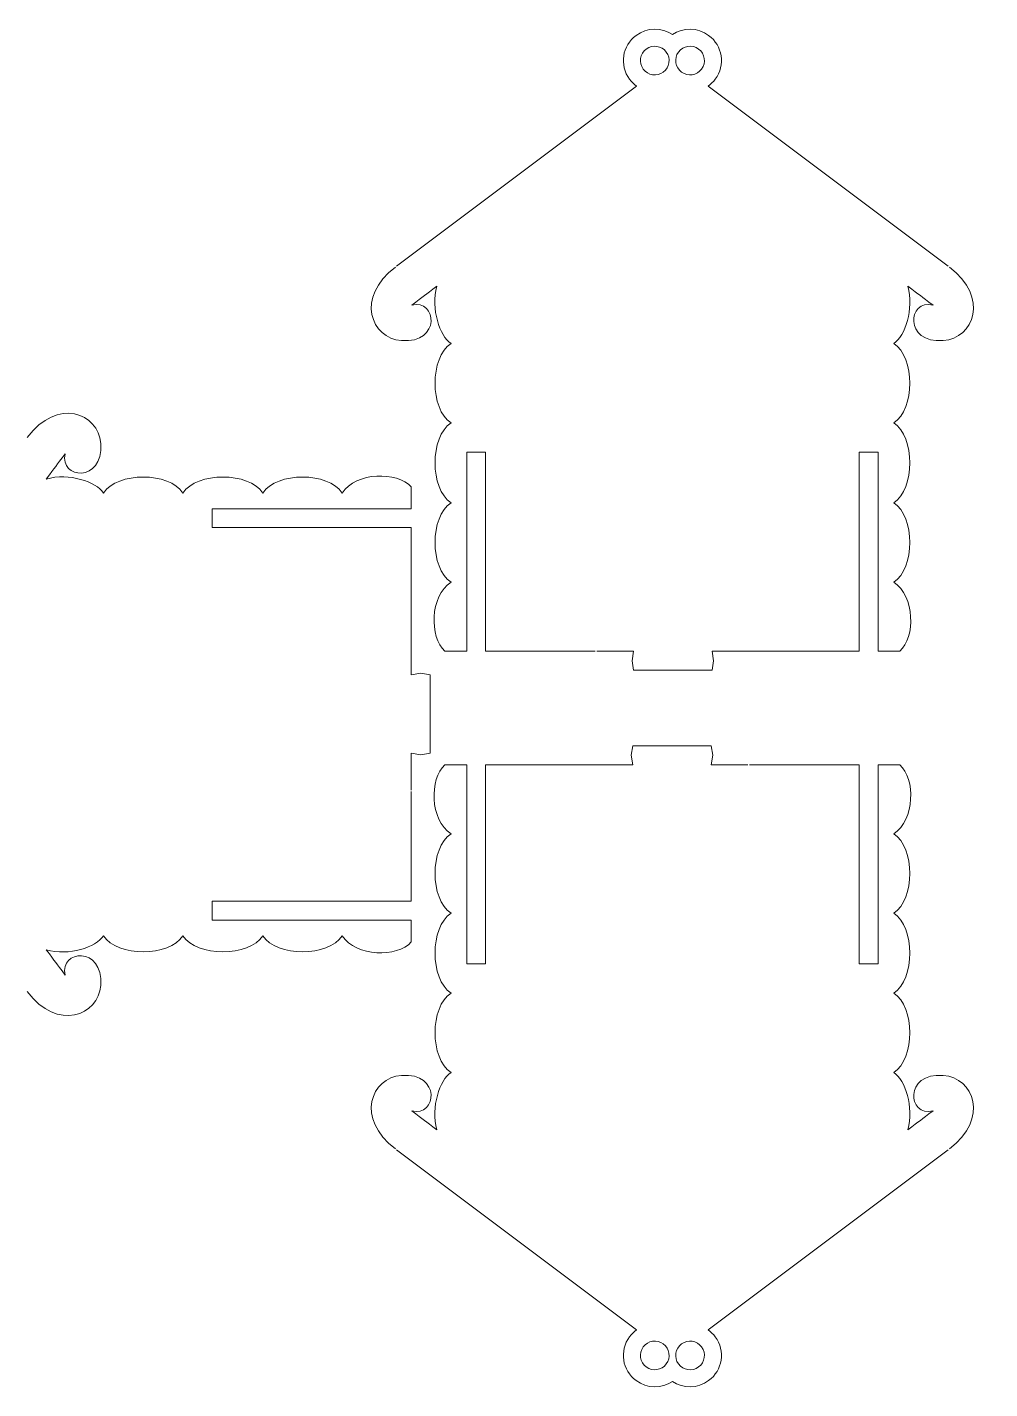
# Model space of a CAD drawing. Header units: centimetres. Extents: x -24.8 to 24.8, y -32.8 to 32.7.
# Drawn here: x 5.63 to 24.04, y -32.76 to -6.72 of the extents above; entities that cross this region are included whole.
import ezdxf

# ---------------------------------------------------------------- set-up
doc = ezdxf.new("R2010")
doc.units = ezdxf.units.CM
doc.header["$MEASUREMENT"] = 0
doc.layers.add('layer 1', color=7, linetype='Continuous')

msp = doc.modelspace()

# ---------------------------------------------------------------- linework, layer by layer
at = {"layer": 'layer 1', "color": 250, "lineweight": 9}
for points, knots in [([(23.24633, -11.29031), (23.24633, -11.29031), (18.65628, -7.84445), (18.65628, -7.84445), (18.65628, -7.84445), (18.70651, -7.80861), (18.75207, -7.76442), (18.79068, -7.71208), (18.79068, -7.71208), (18.98737, -7.4454), (18.93062, -7.06963), (18.66396, -6.87294), (18.66396, -6.87294), (18.45355, -6.71775), (18.17518, -6.72033), (17.97001, -6.85935), (17.97001, -6.85935), (17.76484, -6.72033), (17.48647, -6.71775), (17.27606, -6.87294), (17.27606, -6.87294), (17.0094, -7.06963), (16.95265, -7.4454), (17.14934, -7.71208), (17.14934, -7.71208), (17.18795, -7.76442), (17.23351, -7.80861), (17.28374, -7.84445), (17.28374, -7.84445), (17.28374, -7.84445), (12.69367, -11.29034), (12.69367, -11.29034)], [0, 0, 0, 0, 0.11111111, 0.11111111, 0.11111111, 0.11111111, 0.22222222, 0.22222222, 0.22222222, 0.22222222, 0.33333333, 0.33333333, 0.33333333, 0.33333333, 0.44444444, 0.44444444, 0.44444444, 0.44444444, 0.55555556, 0.55555556, 0.55555556, 0.55555556, 0.66666667, 0.66666667, 0.66666667, 0.66666667, 0.77777778, 0.77777778, 0.77777778, 0.77777778, 1, 1, 1, 1]), ([(17.79551, -7.57721), (17.91772, -7.48705), (17.94372, -7.31485), (17.85355, -7.19266), (17.85355, -7.19266), (17.76343, -7.07046), (17.59123, -7.04446), (17.46906, -7.1346), (17.46906, -7.1346), (17.34681, -7.2247), (17.32082, -7.39692), (17.41096, -7.51913), (17.41096, -7.51913), (17.5011, -7.64133), (17.6733, -7.66737), (17.79551, -7.57721)], [0, 0, 0, 0, 0.2, 0.2, 0.2, 0.2, 0.4, 0.4, 0.4, 0.4, 0.6, 0.6, 0.6, 0.6, 1, 1, 1, 1]), ([(18.14446, -7.57723), (18.02225, -7.48707), (17.99625, -7.31487), (18.08642, -7.19268), (18.08642, -7.19268), (18.17654, -7.07048), (18.34874, -7.04448), (18.47091, -7.13462), (18.47091, -7.13462), (18.59316, -7.22472), (18.61915, -7.39694), (18.52901, -7.51915), (18.52901, -7.51915), (18.43887, -7.64135), (18.26667, -7.66739), (18.14446, -7.57723)], [0, 0, 0, 0, 0.2, 0.2, 0.2, 0.2, 0.4, 0.4, 0.4, 0.4, 0.6, 0.6, 0.6, 0.6, 1, 1, 1, 1]), ([(12.67045, -11.30766), (11.89752, -11.8879), (12.208, -12.66993), (12.78706, -12.71347), (12.78706, -12.71347), (13.54928, -12.7682), (13.46865, -11.91251), (12.98322, -12.03425), (12.98322, -12.03425), (13.22095, -11.85579), (13.22865, -11.85), (13.46638, -11.67153), (13.46638, -11.67153), (13.34655, -12.10903), (13.51354, -12.6249), (13.73579, -12.7673), (13.73579, -12.7673), (13.32709, -13.02913), (13.32711, -14.02549), (13.7358, -14.28732), (13.7358, -14.28732), (13.3271, -14.54915), (13.32712, -15.55363), (13.73579, -15.81547), (13.73579, -15.81547), (13.32709, -16.07729), (13.32712, -17.07259), (13.73579, -17.33443), (13.73579, -17.33443), (13.32709, -17.59626), (13.31862, -18.39274), (13.61721, -18.65458), (13.61721, -18.65458), (13.61721, -18.65458), (14.03579, -18.65458), (14.03579, -18.65458), (14.03579, -18.65458), (14.03579, -18.65458), (14.03579, -14.84407), (14.03579, -14.84407), (14.03579, -14.84407), (14.03579, -14.84407), (14.39579, -14.84407), (14.39579, -14.84407), (14.39579, -14.84407), (14.39579, -14.84407), (14.39579, -18.65458), (14.39579, -18.65458), (14.39579, -18.65458), (14.39579, -18.65458), (16.49491, -18.65458), (16.49491, -18.65458)], [0, 0, 0, 0, 0.07142857, 0.07142857, 0.07142857, 0.07142857, 0.14285714, 0.14285714, 0.14285714, 0.14285714, 0.21428571, 0.21428571, 0.21428571, 0.21428571, 0.28571429, 0.28571429, 0.28571429, 0.28571429, 0.35714286, 0.35714286, 0.35714286, 0.35714286, 0.42857143, 0.42857143, 0.42857143, 0.42857143, 0.5, 0.5, 0.5, 0.5, 0.57142857, 0.57142857, 0.57142857, 0.57142857, 0.64285714, 0.64285714, 0.64285714, 0.64285714, 0.71428571, 0.71428571, 0.71428571, 0.71428571, 0.78571429, 0.78571429, 0.78571429, 0.78571429, 0.85714286, 0.85714286, 0.85714286, 0.85714286, 1, 1, 1, 1]), ([(16.52344, -18.65459), (16.52344, -18.65459), (17.22864, -18.65459), (17.22864, -18.65459), (17.22864, -18.65459), (17.22864, -18.65459), (17.19864, -18.83777), (17.19864, -18.83777), (17.19864, -18.83777), (17.19864, -18.83777), (17.22864, -19.01457), (17.22864, -19.01457), (17.22864, -19.01457), (17.22864, -19.01457), (18.72864, -19.01457), (18.72864, -19.01457), (18.72864, -19.01457), (18.72864, -19.01457), (18.75864, -18.83777), (18.75864, -18.83777), (18.75864, -18.83777), (18.75864, -18.83777), (18.72864, -18.65458), (18.72864, -18.65458), (18.72864, -18.65458), (18.72864, -18.65458), (21.54419, -18.65458), (21.54419, -18.65458), (21.54419, -18.65458), (21.54419, -18.65458), (21.54419, -14.84407), (21.54419, -14.84407), (21.54419, -14.84407), (21.54419, -14.84407), (21.90419, -14.84407), (21.90419, -14.84407), (21.90419, -14.84407), (21.90419, -14.84407), (21.90421, -18.65458), (21.90421, -18.65458), (21.90421, -18.65458), (21.90421, -18.65458), (22.32281, -18.65458), (22.32281, -18.65458), (22.32281, -18.65458), (22.6214, -18.39274), (22.61293, -17.59626), (22.20423, -17.33443), (22.20423, -17.33443), (22.6129, -17.07259), (22.61293, -16.07729), (22.20423, -15.81547), (22.20423, -15.81547), (22.6129, -15.55363), (22.61292, -14.54915), (22.20422, -14.28732), (22.20422, -14.28732), (22.61291, -14.02549), (22.61293, -13.02913), (22.20423, -12.7673), (22.20423, -12.7673), (22.42648, -12.6249), (22.59347, -12.10903), (22.47364, -11.67153), (22.47364, -11.67153), (22.71137, -11.85), (22.71907, -11.85579), (22.9568, -12.03425), (22.9568, -12.03425), (22.47137, -11.91251), (22.39074, -12.7682), (23.15296, -12.71347), (23.15296, -12.71347), (23.73202, -12.66993), (24.0425, -11.8879), (23.26957, -11.30766)], [0, 0, 0, 0, 0.05, 0.05, 0.05, 0.05, 0.1, 0.1, 0.1, 0.1, 0.15, 0.15, 0.15, 0.15, 0.2, 0.2, 0.2, 0.2, 0.25, 0.25, 0.25, 0.25, 0.3, 0.3, 0.3, 0.3, 0.35, 0.35, 0.35, 0.35, 0.4, 0.4, 0.4, 0.4, 0.45, 0.45, 0.45, 0.45, 0.5, 0.5, 0.5, 0.5, 0.55, 0.55, 0.55, 0.55, 0.6, 0.6, 0.6, 0.6, 0.65, 0.65, 0.65, 0.65, 0.7, 0.7, 0.7, 0.7, 0.75, 0.75, 0.75, 0.75, 0.8, 0.8, 0.8, 0.8, 0.85, 0.85, 0.85, 0.85, 0.9, 0.9, 0.9, 0.9, 1, 1, 1, 1]), ([(12.9732, -21.31043), (12.9732, -21.31043), (12.9732, -20.60523), (12.9732, -20.60523), (12.9732, -20.60523), (12.9732, -20.60523), (13.15638, -20.63523), (13.15638, -20.63523), (13.15638, -20.63523), (13.15638, -20.63523), (13.33318, -20.60523), (13.33318, -20.60523), (13.33318, -20.60523), (13.33318, -20.60523), (13.33318, -19.10523), (13.33318, -19.10523), (13.33318, -19.10523), (13.33318, -19.10523), (13.15638, -19.07523), (13.15638, -19.07523), (13.15638, -19.07523), (13.15638, -19.07523), (12.97319, -19.10523), (12.97319, -19.10523), (12.97319, -19.10523), (12.97319, -19.10523), (12.97319, -16.28968), (12.97319, -16.28968), (12.97319, -16.28968), (12.97319, -16.28968), (9.16268, -16.28968), (9.16268, -16.28968), (9.16268, -16.28968), (9.16268, -16.28968), (9.16268, -15.92968), (9.16268, -15.92968), (9.16268, -15.92968), (9.16268, -15.92968), (12.97319, -15.92966), (12.97319, -15.92966), (12.97319, -15.92966), (12.97319, -15.92966), (12.97319, -15.51106), (12.97319, -15.51106), (12.97319, -15.51106), (12.71135, -15.21247), (11.91487, -15.22094), (11.65304, -15.62964), (11.65304, -15.62964), (11.3912, -15.22097), (10.3959, -15.22094), (10.13408, -15.62964), (10.13408, -15.62964), (9.87224, -15.22097), (8.86776, -15.22095), (8.60593, -15.62965), (8.60593, -15.62965), (8.3441, -15.22096), (7.34774, -15.22094), (7.08591, -15.62964), (7.08591, -15.62964), (6.94351, -15.40739), (6.42764, -15.2404), (5.99014, -15.36023), (5.99014, -15.36023), (6.16861, -15.1225), (6.1744, -15.1148), (6.35286, -14.87707), (6.35286, -14.87707), (6.23112, -15.3625), (7.08681, -15.44313), (7.03208, -14.68091), (7.03208, -14.68091), (6.98854, -14.10185), (6.20651, -13.79137), (5.62627, -14.5643)], [0, 0, 0, 0, 0.05, 0.05, 0.05, 0.05, 0.1, 0.1, 0.1, 0.1, 0.15, 0.15, 0.15, 0.15, 0.2, 0.2, 0.2, 0.2, 0.25, 0.25, 0.25, 0.25, 0.3, 0.3, 0.3, 0.3, 0.35, 0.35, 0.35, 0.35, 0.4, 0.4, 0.4, 0.4, 0.45, 0.45, 0.45, 0.45, 0.5, 0.5, 0.5, 0.5, 0.55, 0.55, 0.55, 0.55, 0.6, 0.6, 0.6, 0.6, 0.65, 0.65, 0.65, 0.65, 0.7, 0.7, 0.7, 0.7, 0.75, 0.75, 0.75, 0.75, 0.8, 0.8, 0.8, 0.8, 0.85, 0.85, 0.85, 0.85, 0.9, 0.9, 0.9, 0.9, 1, 1, 1, 1]), ([(19.41658, -20.82737), (19.41658, -20.82737), (18.71138, -20.82737), (18.71138, -20.82737), (18.71138, -20.82737), (18.71138, -20.82737), (18.74138, -20.64419), (18.74138, -20.64419), (18.74138, -20.64419), (18.74138, -20.64419), (18.71138, -20.46739), (18.71138, -20.46739), (18.71138, -20.46739), (18.71138, -20.46739), (17.21138, -20.46739), (17.21138, -20.46739), (17.21138, -20.46739), (17.21138, -20.46739), (17.18138, -20.64419), (17.18138, -20.64419), (17.18138, -20.64419), (17.18138, -20.64419), (17.21138, -20.82738), (17.21138, -20.82738), (17.21138, -20.82738), (17.21138, -20.82738), (14.39583, -20.82738), (14.39583, -20.82738), (14.39583, -20.82738), (14.39583, -20.82738), (14.39583, -24.63789), (14.39583, -24.63789), (14.39583, -24.63789), (14.39583, -24.63789), (14.03583, -24.63789), (14.03583, -24.63789), (14.03583, -24.63789), (14.03583, -24.63789), (14.03581, -20.82738), (14.03581, -20.82738), (14.03581, -20.82738), (14.03581, -20.82738), (13.61721, -20.82738), (13.61721, -20.82738), (13.61721, -20.82738), (13.31862, -21.08922), (13.32709, -21.8857), (13.73579, -22.14753), (13.73579, -22.14753), (13.32712, -22.40937), (13.32709, -23.40467), (13.73579, -23.66649), (13.73579, -23.66649), (13.32712, -23.92833), (13.3271, -24.93281), (13.7358, -25.19464), (13.7358, -25.19464), (13.32711, -25.45647), (13.32709, -26.45283), (13.73579, -26.71466), (13.73579, -26.71466), (13.51354, -26.85706), (13.34655, -27.37293), (13.46638, -27.81043), (13.46638, -27.81043), (13.22865, -27.63196), (13.22095, -27.62617), (12.98322, -27.44771), (12.98322, -27.44771), (13.46865, -27.56945), (13.54928, -26.71376), (12.78706, -26.76849), (12.78706, -26.76849), (12.208, -26.81203), (11.89752, -27.59406), (12.67045, -28.1743)], [0, 0, 0, 0, 0.05, 0.05, 0.05, 0.05, 0.1, 0.1, 0.1, 0.1, 0.15, 0.15, 0.15, 0.15, 0.2, 0.2, 0.2, 0.2, 0.25, 0.25, 0.25, 0.25, 0.3, 0.3, 0.3, 0.3, 0.35, 0.35, 0.35, 0.35, 0.4, 0.4, 0.4, 0.4, 0.45, 0.45, 0.45, 0.45, 0.5, 0.5, 0.5, 0.5, 0.55, 0.55, 0.55, 0.55, 0.6, 0.6, 0.6, 0.6, 0.65, 0.65, 0.65, 0.65, 0.7, 0.7, 0.7, 0.7, 0.75, 0.75, 0.75, 0.75, 0.8, 0.8, 0.8, 0.8, 0.85, 0.85, 0.85, 0.85, 0.9, 0.9, 0.9, 0.9, 1, 1, 1, 1]), ([(23.26957, -28.1743), (24.0425, -27.59406), (23.73202, -26.81203), (23.15296, -26.76849), (23.15296, -26.76849), (22.39074, -26.71376), (22.47137, -27.56945), (22.9568, -27.44771), (22.9568, -27.44771), (22.71907, -27.62617), (22.71137, -27.63196), (22.47364, -27.81043), (22.47364, -27.81043), (22.59347, -27.37293), (22.42648, -26.85706), (22.20423, -26.71466), (22.20423, -26.71466), (22.61293, -26.45283), (22.61291, -25.45647), (22.20422, -25.19464), (22.20422, -25.19464), (22.61292, -24.93281), (22.6129, -23.92833), (22.20423, -23.66649), (22.20423, -23.66649), (22.61293, -23.40467), (22.6129, -22.40937), (22.20423, -22.14753), (22.20423, -22.14753), (22.61293, -21.8857), (22.6214, -21.08922), (22.32281, -20.82738), (22.32281, -20.82738), (22.32281, -20.82738), (21.90423, -20.82738), (21.90423, -20.82738), (21.90423, -20.82738), (21.90423, -20.82738), (21.90423, -24.63789), (21.90423, -24.63789), (21.90423, -24.63789), (21.90423, -24.63789), (21.54423, -24.63789), (21.54423, -24.63789), (21.54423, -24.63789), (21.54423, -24.63789), (21.54423, -20.82738), (21.54423, -20.82738), (21.54423, -20.82738), (21.54423, -20.82738), (19.44511, -20.82738), (19.44511, -20.82738)], [0, 0, 0, 0, 0.07142857, 0.07142857, 0.07142857, 0.07142857, 0.14285714, 0.14285714, 0.14285714, 0.14285714, 0.21428571, 0.21428571, 0.21428571, 0.21428571, 0.28571429, 0.28571429, 0.28571429, 0.28571429, 0.35714286, 0.35714286, 0.35714286, 0.35714286, 0.42857143, 0.42857143, 0.42857143, 0.42857143, 0.5, 0.5, 0.5, 0.5, 0.57142857, 0.57142857, 0.57142857, 0.57142857, 0.64285714, 0.64285714, 0.64285714, 0.64285714, 0.71428571, 0.71428571, 0.71428571, 0.71428571, 0.78571429, 0.78571429, 0.78571429, 0.78571429, 0.85714286, 0.85714286, 0.85714286, 0.85714286, 1, 1, 1, 1]), ([(5.62627, -25.16342), (6.20651, -25.93635), (6.98854, -25.62587), (7.03208, -25.04681), (7.03208, -25.04681), (7.08681, -24.28459), (6.23112, -24.36522), (6.35286, -24.85065), (6.35286, -24.85065), (6.1744, -24.61292), (6.16861, -24.60522), (5.99014, -24.36749), (5.99014, -24.36749), (6.42764, -24.48732), (6.94351, -24.32033), (7.08591, -24.09808), (7.08591, -24.09808), (7.34774, -24.50678), (8.3441, -24.50676), (8.60593, -24.09807), (8.60593, -24.09807), (8.86776, -24.50677), (9.87224, -24.50675), (10.13408, -24.09808), (10.13408, -24.09808), (10.3959, -24.50678), (11.3912, -24.50675), (11.65304, -24.09808), (11.65304, -24.09808), (11.91487, -24.50678), (12.71135, -24.51525), (12.97319, -24.21666), (12.97319, -24.21666), (12.97319, -24.21666), (12.97319, -23.79808), (12.97319, -23.79808), (12.97319, -23.79808), (12.97319, -23.79808), (9.16268, -23.79808), (9.16268, -23.79808), (9.16268, -23.79808), (9.16268, -23.79808), (9.16268, -23.43808), (9.16268, -23.43808), (9.16268, -23.43808), (9.16268, -23.43808), (12.97319, -23.43808), (12.97319, -23.43808), (12.97319, -23.43808), (12.97319, -23.43808), (12.97319, -21.33896), (12.97319, -21.33896)], [0, 0, 0, 0, 0.07142857, 0.07142857, 0.07142857, 0.07142857, 0.14285714, 0.14285714, 0.14285714, 0.14285714, 0.21428571, 0.21428571, 0.21428571, 0.21428571, 0.28571429, 0.28571429, 0.28571429, 0.28571429, 0.35714286, 0.35714286, 0.35714286, 0.35714286, 0.42857143, 0.42857143, 0.42857143, 0.42857143, 0.5, 0.5, 0.5, 0.5, 0.57142857, 0.57142857, 0.57142857, 0.57142857, 0.64285714, 0.64285714, 0.64285714, 0.64285714, 0.71428571, 0.71428571, 0.71428571, 0.71428571, 0.78571429, 0.78571429, 0.78571429, 0.78571429, 0.85714286, 0.85714286, 0.85714286, 0.85714286, 1, 1, 1, 1]), ([(12.69369, -28.19165), (12.69369, -28.19165), (17.28374, -31.63751), (17.28374, -31.63751), (17.28374, -31.63751), (17.23351, -31.67335), (17.18795, -31.71754), (17.14934, -31.76988), (17.14934, -31.76988), (16.95265, -32.03656), (17.0094, -32.41233), (17.27606, -32.60902), (17.27606, -32.60902), (17.48647, -32.76421), (17.76484, -32.76163), (17.97001, -32.62261), (17.97001, -32.62261), (18.17518, -32.76163), (18.45355, -32.76421), (18.66396, -32.60902), (18.66396, -32.60902), (18.93062, -32.41233), (18.98737, -32.03656), (18.79068, -31.76988), (18.79068, -31.76988), (18.75207, -31.71754), (18.70651, -31.67335), (18.65628, -31.63751), (18.65628, -31.63751), (18.65628, -31.63751), (23.24635, -28.19162), (23.24635, -28.19162)], [0, 0, 0, 0, 0.11111111, 0.11111111, 0.11111111, 0.11111111, 0.22222222, 0.22222222, 0.22222222, 0.22222222, 0.33333333, 0.33333333, 0.33333333, 0.33333333, 0.44444444, 0.44444444, 0.44444444, 0.44444444, 0.55555556, 0.55555556, 0.55555556, 0.55555556, 0.66666667, 0.66666667, 0.66666667, 0.66666667, 0.77777778, 0.77777778, 0.77777778, 0.77777778, 1, 1, 1, 1]), ([(17.79556, -31.90473), (17.91777, -31.99489), (17.94377, -32.16709), (17.8536, -32.28928), (17.8536, -32.28928), (17.76348, -32.41148), (17.59128, -32.43748), (17.46911, -32.34734), (17.46911, -32.34734), (17.34686, -32.25724), (17.32087, -32.08502), (17.41101, -31.96281), (17.41101, -31.96281), (17.50115, -31.84061), (17.67335, -31.81457), (17.79556, -31.90473)], [0, 0, 0, 0, 0.2, 0.2, 0.2, 0.2, 0.4, 0.4, 0.4, 0.4, 0.6, 0.6, 0.6, 0.6, 1, 1, 1, 1]), ([(18.14451, -31.90475), (18.0223, -31.99491), (17.9963, -32.16711), (18.08647, -32.2893), (18.08647, -32.2893), (18.17659, -32.4115), (18.34879, -32.4375), (18.47096, -32.34736), (18.47096, -32.34736), (18.59321, -32.25726), (18.6192, -32.08504), (18.52906, -31.96283), (18.52906, -31.96283), (18.43892, -31.84063), (18.26672, -31.81459), (18.14451, -31.90475)], [0, 0, 0, 0, 0.2, 0.2, 0.2, 0.2, 0.4, 0.4, 0.4, 0.4, 0.6, 0.6, 0.6, 0.6, 1, 1, 1, 1])]:
    msp.add_open_spline(points, degree=3, knots=knots, dxfattribs=at)

doc.saveas('drawing.dxf')
